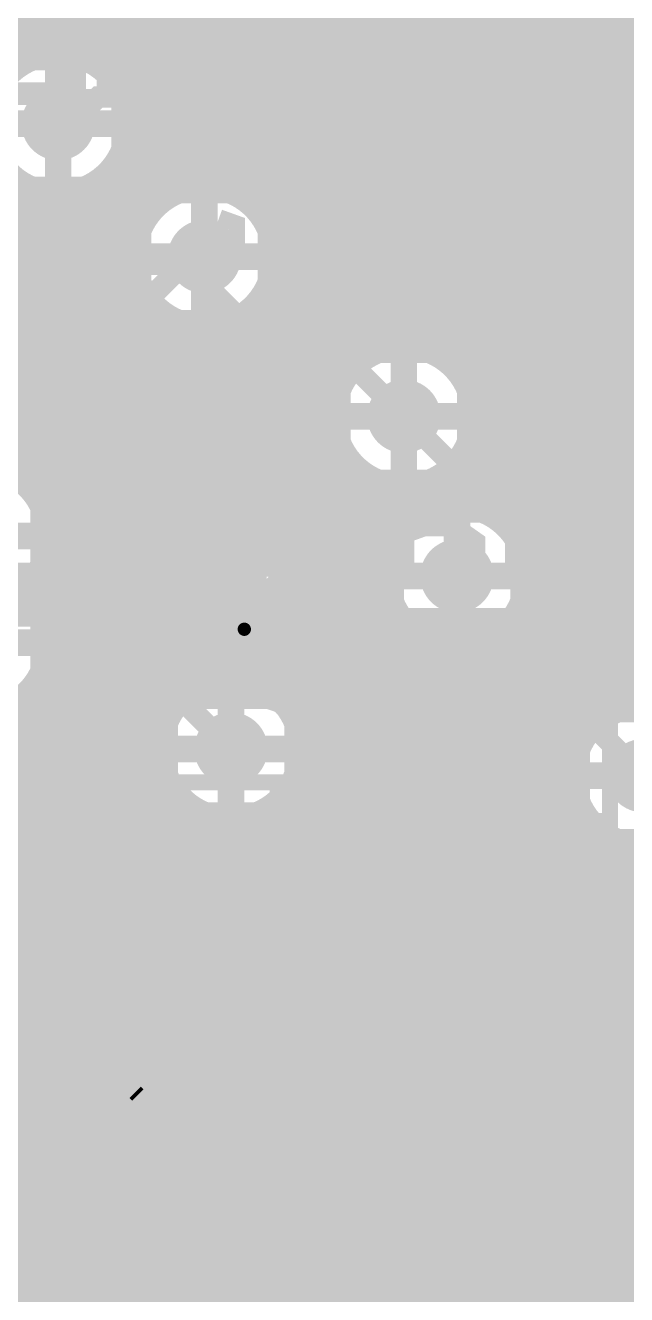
# Model space of a CAD drawing. Extents: x -7 to 100, y -42 to 30.
# Drawn here: x 75.25 to 81, y 6.1 to 18.21 of the extents above; entities that cross this region are included whole.
import ezdxf

# ---------------------------------------------------------------- set-up
doc = ezdxf.new("R2010")
doc.units = 0
doc.header["$MEASUREMENT"] = 0
doc.layers.get('0').update_dxf_attribs({"linetype": 'CONTINUOUS'})
for name, color, linetype in [('22-315-0_BOT', 7, 'CONTINUOUS'), ('22-315-0_DRD', 7, 'CONTINUOUS'), ('22-315-0_GND', 6, 'CONTINUOUS'), ('22-315-0_IN1', 4, 'CONTINUOUS'), ('22-315-0_SMB', 3, 'CONTINUOUS'), ('22-315-0_SMT', 5, 'CONTINUOUS'), ('22-315-0_SPB', 10, 'CONTINUOUS'), ('22-315-0_SPT', 14, 'CONTINUOUS'), ('22-315-0_SSB', 9, 'CONTINUOUS'), ('22-315-0_SST', 12, 'CONTINUOUS'), ('22-315-0_TOP', 11, 'CONTINUOUS'), ('THRUHOLE_TAP', 15, 'CONTINUOUS')]:
    doc.layers.add(name, color=color, linetype=linetype)

# ---------------------------------------------------------------- blocks, each defined once
blk = doc.blocks.new('RECTANGLE_8')
blk.add_solid([(0.4826, 0.4064), (0.4826, -0.4064), (-0.4826, 0.4064), (-0.4826, -0.4064)])
blk = doc.blocks.new('ROUND_56')
at = {"const_width": 0.35052}
blk.add_lwpolyline([(-0.17526, 0, 1), (0.17526, 0, 1)], format="xyb", close=True, dxfattribs=at)
blk = doc.blocks.new('RECTANGLE_23')
blk.add_solid([(0.508, 0.635), (0.508, -0.635), (-0.508, 0.635), (-0.508, -0.635)])
blk = doc.blocks.new('RECTANGLE_24')
blk.add_solid([(0.635, 0.3429), (0.635, -0.3429), (-0.635, 0.3429), (-0.635, -0.3429)])
blk = doc.blocks.new('ROUND_65')
at = {"const_width": 0.35052}
blk.add_lwpolyline([(-0.17526, 0, 1), (0.17526, 0, 1)], format="xyb", close=True, dxfattribs=at)
blk = doc.blocks.new('ROUND_81')
at = {"const_width": 0.0635}
blk.add_lwpolyline([(-0.03175, 0, 1), (0.03175, 0, 1)], format="xyb", close=True, dxfattribs=at)
blk = doc.blocks.new('RECTANGLE_2')
blk.add_solid([(0.63627, 0.51308), (0.63627, -0.51308), (-0.63627, 0.51308), (-0.63627, -0.51308)])
blk = doc.blocks.new('RECTANGLE_3')
blk.add_solid([(0.51308, 0.63627), (0.51308, -0.63627), (-0.51308, 0.63627), (-0.51308, -0.63627)])
blk = doc.blocks.new('RECTANGLE_5')
blk.add_solid([(0.508, 0.9017), (0.508, -0.9017), (-0.508, 0.9017), (-0.508, -0.9017)])
blk = doc.blocks.new('RECTANGLE_9')
blk.add_solid([(0.4064, 0.4826), (0.4064, -0.4826), (-0.4064, 0.4826), (-0.4064, -0.4826)])
blk = doc.blocks.new('RECTANGLE_32')
blk.add_solid([(0.8636, 0.6985), (0.8636, -0.6985), (-0.8636, 0.6985), (-0.8636, -0.6985)])
blk = doc.blocks.new('RECTANGLE_35')
blk.add_solid([(1.3716, 1.0795), (1.3716, -1.0795), (-1.3716, 1.0795), (-1.3716, -1.0795)])
blk = doc.blocks.new('RECTANGLE_49')
blk.add_solid([(0.44958, 0.65024), (0.44958, -0.65024), (-0.44958, 0.65024), (-0.44958, -0.65024)])
blk = doc.blocks.new('ROUND_83')
at = {"const_width": 0.10033}
blk.add_lwpolyline([(-0.050164, 0, 1), (0.050164, 0, 1)], format="xyb", close=True, dxfattribs=at)

msp = doc.modelspace()

# ---------------------------------------------------------------- linework, layer by layer
at = {"layer": '22-315-0_BOT'}
for points, const_width in [([(58.039, 12.827), (58.42, 12.446), (63.373, 12.446), (65.151, 14.224), (69.85, 14.224), (70.485, 14.859), (77.47, 14.859), (78.613, 13.716), (79.629, 13.716), (82.296, 16.383), (82.296, 20.955), (82.804, 21.463), (82.804, 22.6822), (81.915, 23.5712)], 0.2032), ([(75.565, 17.272), (75.692, 17.272), (75.946, 17.526), (81.28, 17.526), (81.915, 18.161), (81.915, 19.177), (81.534, 19.558), (80.518, 19.558), (80.01, 19.05), (74.295, 19.05), (71.374, 21.971)], 0.2032), ([(76.835, 18.3388), (80.645, 18.3388), (80.899, 18.5928), (80.899, 18.669), (81.026, 18.796)], 0.762), ([(76.835, 18.3388), (74.93, 18.3388)], 0.762), ([(74.168, 17.145), (75.057, 16.256), (75.819, 16.256), (76.454, 16.891), (81.28, 16.891), (81.534, 16.637)], 0.381), ([(69.342, 16.383), (70.104, 15.621), (76.454, 15.621), (76.835, 16.002), (76.962, 16.002)], 0.2032), ([(64.516, 14.605), (69.596, 14.605), (70.231, 15.24), (78.105, 15.24), (78.867, 14.478)], 0.2032), ([(76.2, 14.0462), (74.2442, 14.0462), (72.009, 11.811)], 0.2032), ([(74.803, 13.335), (77.724, 13.335), (79.121, 11.938), (80.264, 11.938), (81.153, 11.049)], 0.2032), ([(77.0128, 12.9286), (77.0128, 11.9507)], 0.254), ([(77.55636, 12.9286), (77.0128, 12.9286)], 0.254), ([(77.0128, 12.9286), (77.0128, 11.9507)], 0.254), ([(77.2414, 12.9286), (77.2414, 11.98118)], 0.254), ([(77.47, 12.9286), (77.47, 11.93292)], 0.254), ([(77.55636, 12.9286), (78.77556, 11.7094)], 0.254), ([(79.375, 12.954), (81.153, 12.954), (81.661, 12.446)], 0.2032), ([(77.75956, 12.7254), (77.0128, 12.7254)], 0.254), ([(77.6986, 12.78636), (77.6986, 11.78052)], 0.254), ([(74.803, 12.319), (75.057, 12.573), (76.1492, 12.573), (76.2, 12.6238)], 0.2032), ([(77.98816, 12.4968), (77.0128, 12.4968)], 0.254), ([(77.9272, 12.55776), (77.9272, 11.7094)], 0.254), ([(78.21676, 12.2682), (77.0128, 12.2682)], 0.254), ([(78.1558, 12.32916), (78.1558, 11.7094)], 0.254), ([(78.44536, 12.0396), (77.0128, 12.0396)], 0.254), ([(78.3844, 12.10056), (78.3844, 11.7094)], 0.254), ([(78.613, 11.87196), (78.613, 11.7094)], 0.254), ([(78.67396, 11.811), (77.66812, 11.811)], 0.254), ([(78.77556, 11.7094), (77.75956, 11.7094)], 0.254), ([(77.216, 11.303), (79.375, 11.303), (82.55, 8.128)], 0.2032), ([(76.2, 7.0612), (76.2, 7.112), (75.438, 7.874), (74.549, 7.874), (73.66, 8.763), (73.66, 10.795)], 0.2032), ([(74.9808, 10.795), (76.2762, 10.795), (76.835, 10.2362)], 0.2032), ([(78.74, 10.2362), (76.835, 10.2362)], 0.2032), ([(78.74, 10.2362), (79.4258, 10.2362), (80.772, 8.89), (80.772, 8.128), (79.629, 6.985), (79.629, 6.858)], 0.2032), ([(77.9272, 9.8298), (77.6478, 9.8298)], 0.254), ([(77.6478, 9.8298), (77.6478, 9.5504)], 0.254), ([(77.6986, 9.8298), (77.6986, 8.7757)], 0.254), ([(77.9272, 9.8298), (77.9272, 9.5504)], 0.254), ([(77.9272, 9.8298), (77.9272, 3.72364)], 0.254), ([(77.9272, 9.7536), (77.6478, 9.7536)], 0.254), ([(77.6478, 9.5504), (77.6478, 9.4996)], 0.254), ([(77.9272, 9.525), (77.6478, 9.525)], 0.254), ([(77.6478, 9.4996), (77.6478, 8.82904)], 0.254), ([(77.9272, 9.4996), (77.9272, 8.0772)], 0.254), ([(77.9272, 9.2964), (77.6478, 9.2964)], 0.254), ([(74.9808, 8.89), (76.7588, 8.89)], 0.635), ([(76.835, 8.8138), (76.835, 8.763), (77.216, 8.382), (77.216, 6.35), (76.5048, 5.6388), (76.2, 5.6388)], 0.635), ([(77.9272, 9.0678), (77.6478, 9.0678)], 0.254), ([(76.7588, 8.89), (76.835, 8.8138)], 0.2032), ([(77.9272, 8.8392), (77.6478, 8.8392)], 0.254), ([(77.9272, 8.8138), (78.74, 8.8138)], 0.254), ([(78.486, 4.191), (78.486, 8.5598), (78.74, 8.8138), (78.486, 8.5598), (78.486, 4.191)], 0.2032), ([(78.74, 8.0772), (78.74, 8.8138)], 0.254), ([(77.9272, 8.6106), (77.79512, 8.6106)], 0.254), ([(77.9272, 8.382), (77.8383, 8.382)], 0.254), ([(77.8383, 8.382), (77.8383, 6.35)], 0.254), ([(77.9272, 8.1534), (77.8383, 8.1534)], 0.254), ([(79.5528, 8.13308), (79.5528, 8.0772)], 0.254), ([(79.5528, 8.0772), (77.9272, 8.0772)], 0.254), ([(78.1558, 8.0772), (78.1558, 3.49504)], 0.254), ([(78.3844, 8.0772), (78.3844, 3.26644)], 0.254), ([(78.613, 8.0772), (78.613, 3.03784)], 0.254), ([(78.8416, 8.0772), (78.8416, 7.8232)], 0.254), ([(79.0702, 8.0772), (79.0702, 7.8232)], 0.254), ([(79.2988, 8.0772), (79.2988, 7.8232)], 0.254), ([(79.5274, 8.0772), (79.5274, 7.8232)], 0.254), ([(79.756, 8.00608), (79.756, 7.8232)], 0.254), ([(79.99476, 7.9248), (77.8383, 7.9248)], 0.254), ([(80.02524, 7.95528), (79.89316, 7.8232)], 0.254), ([(79.9846, 7.95528), (79.9846, 7.91464)], 0.254), ([(81.89976, 7.9248), (81.12252, 7.9248)], 0.254), ([(78.7908, 7.8232), (78.7908, 5.8928)], 0.254), ([(79.89316, 7.8232), (78.7908, 7.8232)], 0.254), ([(81.94294, 7.8232), (81.04124, 7.8232)], 0.254), ([(78.7908, 7.6962), (77.8383, 7.6962)], 0.254), ([(80.8228, 7.60476), (80.4672, 7.24916)], 0.254), ([(80.8228, 7.60476), (80.8228, 5.8928)], 0.254), ([(75.27036, 7.4676), (75.1078, 7.4676)], 0.254), ([(75.27036, 7.4676), (75.1078, 7.4676)], 0.254), ([(75.184, 7.4676), (75.184, 0.47752)], 0.254), ([(75.27036, 7.4676), (75.3872, 7.35076)], 0.254), ([(78.7908, 7.4676), (77.8383, 7.4676)], 0.254), ([(80.6704, 7.45236), (80.6704, 5.5372)], 0.254), ([(80.8228, 7.4676), (80.68564, 7.4676)], 0.254), ([(75.3872, 7.35076), (75.3872, 6.3754)], 0.254), ([(75.3872, 7.239), (75.1078, 7.239)], 0.254), ([(78.7908, 7.239), (77.8383, 7.239)], 0.254), ([(80.4672, 7.24916), (80.4672, 5.8928)], 0.254), ([(80.8228, 7.239), (80.4672, 7.239)], 0.254), ([(75.3872, 7.0104), (75.1078, 7.0104)], 0.254), ([(78.7908, 7.0104), (77.8383, 7.0104)], 0.254), ([(80.8228, 7.0104), (80.4672, 7.0104)], 0.254), ([(75.3872, 6.7818), (75.1078, 6.7818)], 0.254), ([(78.7908, 6.7818), (77.8383, 6.7818)], 0.254), ([(80.8228, 6.7818), (80.4672, 6.7818)], 0.254), ([(80.8228, 6.858), (81.661, 6.858)], 0.254), ([(75.3872, 6.5532), (75.1078, 6.5532)], 0.254), ([(78.7908, 6.5532), (77.8383, 6.5532)], 0.254), ([(80.8228, 6.5532), (80.4672, 6.5532)], 0.254), ([(75.3872, 6.3246), (75.1078, 6.3246)], 0.254), ([(75.3872, 6.3754), (75.3872, 6.3246)], 0.254), ([(75.3872, 6.3246), (75.3872, 4.9022)], 0.254), ([(78.7908, 6.3246), (77.8383, 6.3246)], 0.254), ([(80.8228, 6.3246), (80.4672, 6.3246)], 0.254), ([(75.3872, 6.096), (75.1078, 6.096)], 0.254), ([(78.7908, 6.096), (77.78242, 6.096)], 0.254), ([(80.8228, 6.096), (80.4672, 6.096)], 0.254)]:
    msp.add_lwpolyline(points, dxfattribs=dict(at, const_width=const_width))
at = {"layer": '22-315-0_BOT', "const_width": 0.254}
for points in [[(77.216, 11.98372, 0.0761474), (77.01223, 11.95251)], [(77.75956, 11.7094, 0.2364631), (77.216, 11.98169)], [(77.8383, 8.382, 0.1989124), (77.65603, 8.82203)], [(77.8383, 8.382, 0.1989124), (77.65603, 8.82203)], [(79.5528, 8.13308, 0.1865745), (80.01, 7.95632)], [(81.05902, 7.84098, 0.1989124), (81.17791, 8.128)], [(77.65542, 5.91058, 0.1989124), (77.83743, 6.35)]]:
    msp.add_lwpolyline(points, format="xyb", dxfattribs=at)
at = {"layer": '22-315-0_DRD', "const_width": 0.254}
for points in [[(80.391, 19.431), (80.391, 18.161)], [(81.026, 19.431), (81.026, 18.161)], [(80.391, 18.161), (81.661, 18.161)], [(76.2, 17.907), (74.93, 17.907)], [(75.565, 17.907), (75.565, 16.637)], [(76.2, 16.637), (76.2, 17.907)], [(76.2, 17.272), (74.93, 17.272)], [(80.899, 17.272), (80.899, 16.002)], [(82.169, 17.272), (80.899, 17.272)], [(74.93, 16.637), (76.2, 16.637)], [(76.327, 16.637), (76.327, 15.367)], [(77.597, 16.637), (76.327, 16.637)], [(76.962, 16.637), (76.962, 15.367)], [(77.597, 15.367), (77.597, 16.637)], [(82.169, 16.637), (80.899, 16.637)], [(77.597, 16.002), (76.327, 16.002)], [(80.899, 16.002), (82.169, 16.002)], [(76.327, 15.367), (77.597, 15.367)], [(78.232, 15.113), (78.232, 13.843)], [(79.502, 15.113), (78.232, 15.113)], [(78.867, 15.113), (78.867, 13.843)], [(79.502, 13.843), (79.502, 15.113)], [(79.502, 14.478), (78.232, 14.478)], [(75.438, 13.97), (74.168, 13.97)], [(75.438, 12.7), (75.438, 13.97)], [(78.232, 13.843), (79.502, 13.843)], [(78.74, 13.589), (78.74, 12.319)], [(80.01, 13.589), (78.74, 13.589)], [(79.375, 13.589), (79.375, 12.319)], [(80.01, 12.319), (80.01, 13.589)], [(75.438, 13.335), (74.168, 13.335)], [(76.708, 13.081), (76.708, 11.811)], [(77.978, 13.081), (76.708, 13.081)], [(77.343, 13.081), (77.343, 11.811)], [(77.978, 11.811), (77.978, 13.081)], [(81.026, 13.081), (81.026, 11.811)], [(82.296, 13.081), (81.026, 13.081)], [(75.438, 12.954), (74.168, 12.954)], [(75.438, 11.684), (75.438, 12.954)], [(80.01, 12.954), (78.74, 12.954)], [(74.168, 12.7), (75.438, 12.7)], [(77.978, 12.446), (76.708, 12.446)], [(82.296, 12.446), (81.026, 12.446)], [(75.438, 12.319), (74.168, 12.319)], [(78.74, 12.319), (80.01, 12.319)], [(76.581, 11.938), (76.581, 10.668)], [(77.851, 11.938), (76.581, 11.938)], [(77.216, 11.938), (77.216, 10.668)], [(77.851, 10.668), (77.851, 11.938)], [(76.708, 11.811), (77.978, 11.811)], [(81.026, 11.811), (82.296, 11.811)], [(74.168, 11.684), (75.438, 11.684)], [(80.518, 11.684), (80.518, 10.414)], [(81.788, 11.684), (80.518, 11.684)], [(77.851, 11.303), (76.581, 11.303)], [(81.788, 11.049), (80.518, 11.049)], [(76.581, 10.668), (77.851, 10.668)], [(80.518, 10.414), (81.788, 10.414)], [(79.375, 9.271), (79.375, 8.001)], [(80.645, 9.271), (79.375, 9.271)], [(80.01, 9.271), (80.01, 8.001)], [(80.645, 8.001), (80.645, 9.271)], [(80.645, 8.636), (79.375, 8.636)], [(79.375, 8.001), (80.645, 8.001)]]:
    msp.add_lwpolyline(points, dxfattribs=at)
at = {"layer": '22-315-0_IN1', "const_width": 0.254}
for points in [[(78.6892, 29.337), (78.6892, 15.13332)], [(78.9178, 29.337), (78.9178, 15.15618)], [(79.1464, 29.337), (79.1464, 15.09776)], [(79.375, 29.337), (79.375, 14.93012)], [(79.6036, 29.337), (79.6036, 13.59408)], [(79.8322, 29.337), (79.8322, 13.45692)], [(80.0608, 29.337), (80.0608, 3.52298)], [(80.2894, 29.337), (80.2894, 3.75412)], [(75.2602, 25.5905), (75.2602, 17.87906)], [(75.4888, 25.5905), (75.4888, 17.94764)], [(75.7174, 25.5905), (75.7174, 17.93494)], [(75.946, 23.88616), (75.946, 17.83588)], [(77.089, 23.67788), (77.089, 16.67002)], [(76.1746, 23.5839), (76.1746, 17.57172)], [(76.8604, 23.51024), (76.8604, 16.67256)], [(76.4032, 23.47214), (76.4032, 16.38808)], [(76.6318, 23.45182), (76.6318, 16.59636)], [(77.3176, 19.45894), (77.3176, 16.58112)], [(78.4606, 19.33956), (78.4606, 15.02156)], [(77.5462, 19.19732), (77.5462, 16.34998)], [(78.232, 19.15414), (78.232, 14.7193)], [(77.7748, 19.09826), (77.7748, 12.97178)], [(78.0034, 19.08556), (78.0034, 12.60602)], [(80.518, 18.34388), (80.518, 11.2903)], [(80.7466, 18.17624), (80.7466, 11.59256)], [(99.441, 18.1102), (57.82818, 18.1102)], [(80.9752, 18.11782), (80.9752, 11.70432)], [(75.26274, 17.8816), (62.78372, 17.8816)], [(85.11794, 17.8816), (75.86472, 17.8816)], [(84.96808, 17.653), (76.12888, 17.653)], [(84.91728, 17.4244), (76.22794, 17.4244)], [(84.94776, 17.1958), (76.24064, 17.1958)], [(85.07222, 16.9672), (76.17206, 16.9672)], [(76.1746, 16.96974), (76.1746, 5.25018)], [(75.14336, 16.7386), (70.39356, 16.7386)], [(85.43544, 16.7386), (75.98664, 16.7386)], [(75.2602, 16.66494), (75.2602, 13.83792)], [(75.4888, 16.59636), (75.4888, 1.49098)], [(75.7174, 16.60906), (75.7174, 5.04952)], [(75.946, 16.70812), (75.946, 5.20192)], [(76.50988, 16.51), (70.0913, 16.51)], [(89.8017, 16.51), (77.41412, 16.51)], [(76.34224, 16.2814), (70.01256, 16.2814)], [(89.49944, 16.2814), (77.58176, 16.2814)], [(76.28382, 16.0528), (69.93636, 16.0528)], [(85.20938, 16.0528), (77.64018, 16.0528)], [(76.30414, 15.8242), (69.72808, 15.8242)], [(85.00364, 15.8242), (77.61732, 15.8242)], [(77.5462, 15.65402), (77.5462, 13.0937)], [(76.4159, 15.5956), (62.39002, 15.5956)], [(76.4032, 15.61338), (76.4032, 5.2197)], [(84.9249, 15.5956), (77.50556, 15.5956)], [(76.6318, 15.40764), (76.6318, 11.65098)], [(77.3176, 15.42288), (77.3176, 13.12418)], [(76.71816, 15.367), (53.63972, 15.367)], [(76.8604, 15.3289), (76.8604, 12.92352)], [(77.089, 15.33398), (77.089, 13.07592)], [(84.92998, 15.367), (77.2033, 15.367)], [(78.70444, 15.1384), (64.93764, 15.1384)], [(85.01888, 15.1384), (79.02702, 15.1384)], [(78.34122, 14.9098), (65.12306, 14.9098)], [(85.25002, 14.9098), (79.39278, 14.9098)], [(78.21676, 14.6812), (65.19164, 14.6812)], [(81.82102, 14.6812), (79.5147, 14.6812)], [(78.18628, 14.4526), (65.17894, 14.4526)], [(81.58988, 14.4526), (79.54518, 14.4526)], [(78.23708, 14.224), (72.5043, 14.224)], [(78.232, 14.23416), (78.232, 4.82092)], [(81.50098, 14.224), (79.49692, 14.224)], [(78.38694, 13.9954), (74.96302, 13.9954)], [(78.4606, 13.9319), (78.4606, 4.86918)], [(81.4959, 13.9954), (79.34452, 13.9954)], [(79.375, 14.02588), (79.375, 13.63472)], [(78.6892, 13.82014), (78.6892, 4.8387)], [(79.1464, 13.85824), (79.1464, 13.59408)], [(81.57464, 13.7668), (75.32878, 13.7668)], [(78.9178, 13.79982), (78.9178, 13.45692)], [(79.02702, 13.5382), (75.4507, 13.5382)], [(81.78038, 13.5382), (79.72298, 13.5382)], [(78.79588, 13.3096), (75.48118, 13.3096)], [(84.97824, 13.3096), (79.95412, 13.3096)], [(77.09916, 13.081), (75.43292, 13.081)], [(78.70698, 13.081), (77.5843, 13.081)], [(81.41716, 13.081), (80.04302, 13.081)], [(76.7969, 12.8524), (75.28052, 12.8524)], [(78.7019, 12.8524), (77.88656, 12.8524)], [(81.1149, 12.8524), (80.04556, 12.8524)], [(76.68514, 12.6238), (75.41006, 12.6238)], [(78.78064, 12.6238), (77.99832, 12.6238)], [(81.00314, 12.6238), (79.96936, 12.6238)], [(76.66482, 12.3952), (75.47864, 12.3952)], [(78.98638, 12.3952), (78.02118, 12.3952)], [(78.9178, 12.45108), (78.9178, 4.71678)], [(80.98282, 12.3952), (79.76108, 12.3952)], [(79.8322, 12.45108), (79.8322, 0.508)], [(78.0034, 12.28344), (78.0034, 4.66852)], [(79.1464, 12.31392), (79.1464, 4.35102)], [(79.375, 12.27328), (79.375, 0.508)], [(79.6036, 12.31392), (79.6036, 0.508)], [(76.72324, 12.1666), (75.46594, 12.1666)], [(81.04124, 12.1666), (77.96276, 12.1666)], [(76.89088, 11.938), (75.36688, 11.938)], [(76.8604, 11.96594), (76.8604, 11.88212)], [(77.7748, 11.92022), (77.7748, 11.68908)], [(81.20888, 11.938), (77.79512, 11.938)], [(75.2602, 11.81608), (75.2602, 0.508)], [(76.6699, 11.7094), (75.10272, 11.7094)], [(80.99044, 11.7094), (77.75956, 11.7094)], [(76.55814, 11.4808), (72.60336, 11.4808)], [(80.62722, 11.4808), (77.87132, 11.4808)], [(76.53782, 11.2522), (74.16292, 11.2522)], [(80.50276, 11.2522), (77.89418, 11.2522)], [(76.59624, 11.0236), (74.30008, 11.0236)], [(80.47228, 11.0236), (77.83576, 11.0236)], [(76.6318, 10.95502), (76.6318, 5.09778)], [(77.7748, 10.91438), (77.7748, 0.508)], [(76.76388, 10.795), (74.34072, 10.795)], [(80.52308, 10.795), (77.66812, 10.795)], [(80.518, 10.80516), (80.518, 3.84302)], [(76.8604, 10.72388), (76.8604, 4.73202)], [(77.5462, 10.70864), (77.5462, 0.508)], [(80.67294, 10.5664), (74.30008, 10.5664)], [(77.089, 10.63498), (77.089, 0.508)], [(77.3176, 10.6299), (77.3176, 0.508)], [(80.7466, 10.5029), (80.7466, 3.84556)], [(85.20938, 10.3378), (74.16292, 10.3378)], [(80.9752, 10.39114), (80.9752, 3.76936)], [(85.00364, 10.1092), (69.25818, 10.1092)], [(84.9249, 9.8806), (69.19976, 9.8806)], [(84.92998, 9.652), (69.03212, 9.652)], [(85.01888, 9.4234), (63.40602, 9.4234)], [(85.25002, 9.1948), (69.85508, 9.1948)], [(97.2058, 8.9662), (70.06336, 8.9662)], [(82.24774, 8.7376), (70.13956, 8.7376)], [(81.98612, 8.509), (70.13702, 8.509)], [(81.88706, 8.2804), (70.04812, 8.2804)], [(81.87436, 8.0518), (69.81698, 8.0518)], [(81.94294, 7.8232), (67.83578, 7.8232)], [(82.12836, 7.5946), (67.47002, 7.5946)], [(82.47888, 7.366), (56.06288, 7.366)], [(82.31124, 7.1374), (57.19064, 7.1374)], [(82.25282, 6.9088), (65.35674, 6.9088)], [(82.27314, 6.6802), (65.6844, 6.6802)], [(82.3849, 6.4516), (65.87744, 6.4516)], [(82.68716, 6.223), (65.99936, 6.223)], [(86.69528, 5.9944), (66.07048, 5.9944)]]:
    msp.add_lwpolyline(points, dxfattribs=at)
for points in [[(80.34528, 18.796, 0.4142136), (81.026, 18.11528)], [(81.026, 18.11528, 0.4142136), (81.70672, 18.796)], [(75.565, 17.95272, 0.4142136), (74.88428, 17.272)], [(76.24572, 17.272, 0.4142136), (75.565, 17.95272)], [(74.88428, 17.272, 0.4142136), (75.565, 16.59128)], [(75.565, 16.59128, 0.4142136), (76.24572, 17.272)], [(76.962, 16.68272, 0.4142136), (76.28128, 16.002)], [(77.64272, 16.002, 0.4142136), (76.962, 16.68272)], [(76.28128, 16.002, 0.4142136), (76.962, 15.32128)], [(76.962, 15.32128, 0.4142136), (77.64272, 16.002)], [(78.867, 15.15872, 0.4142136), (78.18628, 14.478)], [(79.54772, 14.478, 0.4142136), (78.867, 15.15872)], [(78.18628, 14.478, 0.4142136), (78.867, 13.79728)], [(78.867, 13.79728, 0.4142136), (79.54772, 14.478)], [(75.48372, 13.335, 0.4142136), (74.803, 14.01572)], [(79.375, 13.63472, 0.4142136), (78.69428, 12.954)], [(80.05572, 12.954, 0.4142136), (79.375, 13.63472)], [(75.25512, 12.827, 0.2140662), (75.48306, 13.335)], [(77.343, 13.12672, 0.4142136), (76.66228, 12.446)], [(78.02372, 12.446, 0.4142136), (77.343, 13.12672)], [(81.661, 13.12672, 0.4142136), (80.98028, 12.446)], [(78.69428, 12.954, 0.4142136), (79.375, 12.27328)], [(79.375, 12.27328, 0.4142136), (80.05572, 12.954)], [(75.48372, 12.319, 0.2140666), (75.25556, 12.8275)], [(76.66228, 12.446, 0.2279914), (76.91807, 11.9142)], [(77.64018, 11.83386, 0.2872394), (78.02372, 12.446)], [(80.98028, 12.446, 0.4142136), (81.661, 11.76528)], [(74.803, 11.63828, 0.4142136), (75.48372, 12.319)], [(76.91882, 11.91514, 0.2872394), (76.53528, 11.303)], [(77.89672, 11.303, 0.2279915), (77.64093, 11.8348)], [(81.153, 11.72972, 0.4142136), (80.47228, 11.049)], [(76.53528, 11.303, 0.4142136), (77.216, 10.62228)], [(77.216, 10.62228, 0.4142136), (77.89672, 11.303)], [(80.47228, 11.049, 0.4142136), (81.153, 10.36828)]]:
    msp.add_lwpolyline(points, format="xyb", dxfattribs=at)
at = {"layer": '22-315-0_SSB', "const_width": 0.1524}
for points in [[(75.7555, 20.5105), (75.7555, 17.5895), (74.1172, 17.5895), (74.1172, 20.5105), (75.7555, 20.5105)], [(76.0095, 17.5895), (76.0095, 20.5105), (77.6478, 20.5105), (77.6478, 17.5895), (76.0095, 17.5895)], [(78.6384, 18.2753), (78.1304, 18.4531)], [(78.6384, 17.98066), (78.6384, 18.33626), (78.80858, 18.4531), (78.97876, 18.4531), (79.1464, 18.33626), (79.1464, 17.98066), (78.1304, 17.98066)], [(75.3745, 11.8745), (75.3745, 14.7955), (77.0128, 14.7955), (77.0128, 11.8745), (75.3745, 11.8745)], [(77.90942, 13.08354), (77.90942, 13.43914), (77.73924, 13.49756), (77.56906, 13.49756), (77.40142, 13.43914), (77.40142, 13.08354), (77.56906, 13.02512), (77.73924, 13.02512), (78.41742, 13.26134)], [(79.06258, 12.93368), (78.8924, 12.9921), (78.8924, 13.3477), (79.06258, 13.40866), (79.4004, 13.40866), (79.57058, 13.28928), (79.57058, 12.93368), (79.9084, 12.93368), (79.9084, 13.40866)], [(77.40142, 12.65936), (77.40142, 12.18692), (78.07706, 12.65936), (78.24724, 12.65936), (78.41742, 12.60094), (78.41742, 12.24534), (78.24724, 12.18692)], [(78.8924, 12.57046), (78.8924, 12.3317)], [(78.8924, 12.45108), (79.9084, 12.45108), (79.74076, 12.3317)], [(77.90942, 11.64336), (77.40142, 11.82116)], [(77.90942, 11.34872), (77.90942, 11.70432), (78.07706, 11.82116), (78.24724, 11.82116), (78.41742, 11.70432), (78.41742, 11.34872), (77.40142, 11.34872)], [(79.06258, 11.8491), (78.8924, 11.79068), (78.8924, 11.43508), (79.06258, 11.37666), (79.74076, 11.37666), (79.9084, 11.43508), (79.9084, 11.79068), (79.74076, 11.8491)], [(75.7428, 8.255), (75.9714, 8.255), (75.9714, 11.43), (71.4248, 11.43), (71.4248, 8.255), (75.7428, 8.255)], [(77.6605, 10.9855), (77.6605, 8.0645), (76.0222, 8.0645), (76.0222, 10.9855), (77.6605, 10.9855)], [(77.9145, 8.0645), (77.9145, 10.9855), (79.5528, 10.9855), (79.5528, 8.0645), (77.9145, 8.0645)], [(80.65262, 9.23036), (80.65262, 9.58596), (80.48498, 9.64438), (80.3148, 9.64438), (80.14462, 9.58596), (80.14462, 9.23036), (80.3148, 9.17194), (80.48498, 9.17194), (81.16062, 9.40816)], [(81.16062, 8.80618), (80.3148, 8.80618), (80.14462, 8.74776), (80.14462, 8.39216), (80.3148, 8.33374), (81.16062, 8.33374)], [(78.613, 8.001), (82.677, 8.001), (82.677, 3.429), (80.899, 3.429), (80.645, 3.683), (80.391, 3.429), (78.613, 3.429), (78.613, 8.001)], [(75.3745, 4.8895), (75.3745, 7.8105), (77.0128, 7.8105), (77.0128, 4.8895), (75.3745, 4.8895)], [(77.79258, 7.32028), (77.79258, 6.96468), (77.6224, 6.8453), (77.45476, 6.8453), (77.28458, 6.96468), (77.28458, 7.32028), (78.30058, 7.32028)], [(77.79258, 7.0231), (78.30058, 6.8453)], [(77.96276, 6.0071), (77.96276, 6.48208), (77.28458, 6.24586), (77.28458, 6.12648), (78.30058, 6.12648)]]:
    msp.add_lwpolyline(points, dxfattribs=at)
at = {"layer": '22-315-0_SST'}
for points, const_width in [([(80.7466, 17.526), (80.7466, 24.384), (71.6534, 24.384), (71.6534, 17.526), (80.7466, 17.526)], 0.1524), ([(81.153, 17.399), (77.597, 17.399), (77.597, 15.621), (81.153, 15.621), (81.153, 17.399)], 0.1524), ([(76.76642, 17.15516), (76.76642, 16.79956), (76.59624, 16.74114), (76.42606, 16.74114), (76.25842, 16.79956), (76.25842, 17.15516), (76.42606, 17.21612), (76.59624, 17.21612), (77.27442, 16.97736)], 0.1524), ([(77.10424, 16.37792), (77.27442, 16.31696), (77.27442, 15.96136), (77.10424, 15.90294), (76.42606, 15.90294), (76.25842, 15.96136), (76.25842, 16.31696), (76.42606, 16.37792)], 0.1524), ([(76.708, 12.573), (76.708, 15.367), (82.042, 15.367), (82.042, 12.573), (76.708, 12.573)], 0.1524), ([(73.4314, 11.049), (73.4314, 14.859), (76.454, 14.859), (76.454, 10.5156), (73.9648, 10.5156), (73.4314, 11.049)], 0.20066), ([(80.8355, 12.2555), (77.9145, 12.2555), (77.9145, 10.6172), (80.8355, 10.6172), (80.8355, 12.2555)], 0.1524), ([(77.60462, 10.42924), (77.60462, 10.19302)], 0.1524), ([(79.70012, 10.37082), (79.70012, 10.13206)], 0.1524), ([(77.60462, 10.30986), (76.58862, 10.30986), (76.75626, 10.19302)], 0.1524), ([(79.70012, 10.25144), (78.68412, 10.25144), (78.85176, 10.13206)], 0.1524), ([(77.60462, 9.71042), (77.60462, 9.47166)], 0.1524), ([(79.70012, 9.64946), (79.70012, 9.41324)], 0.1524), ([(77.60462, 9.59104), (76.58862, 9.59104), (76.75626, 9.47166)], 0.1524), ([(79.70012, 9.53262), (78.68412, 9.53262), (78.85176, 9.41324)], 0.1524), ([(82.169, 5.842), (82.169, 9.398), (80.391, 9.398), (80.391, 5.842), (82.169, 5.842)], 0.1524), ([(76.58862, 8.98906), (77.43444, 8.98906), (77.60462, 8.93064), (77.60462, 8.57504), (77.43444, 8.51662), (76.58862, 8.51662)], 0.1524), ([(79.19212, 8.45566), (79.19212, 8.81126), (79.02194, 8.93064), (78.85176, 8.93064), (78.68412, 8.81126), (78.68412, 8.45566), (79.70012, 8.45566)], 0.1524), ([(79.19212, 8.75284), (79.70012, 8.93064)], 0.1524), ([(71.66356, 6.63956), (71.66102, 2.286), (71.66102, 0.6477), (75.65898, 0.6477), (75.6666, 7.7724), (75.2094, 8.2296), (72.009, 8.2296), (71.6534, 7.7978), (71.66356, 6.63956)], 0.1524), ([(75.2094, 8.1788), (72.009, 8.1788), (71.882, 8.0264), (71.8058, 7.9756), (71.755, 7.9248)], 0.1524), ([(75.22464, 8.16356), (71.9963, 8.16356)], 0.1524), ([(75.2094, 8.1788), (75.3872, 8.001)], 0.1524), ([(76.10856, 6.63956), (76.10602, 2.286), (76.10602, 0.6477), (80.10398, 0.6477), (80.1116, 7.7724), (79.6544, 8.2296), (76.454, 8.2296), (76.0984, 7.7978), (76.10856, 6.63956)], 0.1524), ([(79.6544, 8.1788), (76.454, 8.1788), (76.327, 8.0264), (76.2508, 7.9756), (76.2, 7.9248)], 0.1524), ([(76.43876, 8.16102), (76.43876, 8.001)], 0.1524), ([(79.66964, 8.16356), (76.4413, 8.16356)], 0.1524), ([(76.57592, 8.1788), (76.57592, 8.001)], 0.1524), ([(76.71308, 8.1788), (76.71308, 8.001)], 0.1524), ([(76.85024, 8.1788), (76.85024, 8.001)], 0.1524), ([(76.9874, 8.1788), (76.9874, 8.001)], 0.1524), ([(77.12456, 8.1788), (77.12456, 8.001)], 0.1524), ([(77.26172, 8.1788), (77.26172, 8.001)], 0.1524), ([(77.39888, 8.1788), (77.39888, 8.001)], 0.1524), ([(77.53604, 8.1788), (77.53604, 8.001)], 0.1524), ([(77.6732, 8.1788), (77.6732, 8.001)], 0.1524), ([(77.81036, 8.1788), (77.81036, 8.001)], 0.1524), ([(77.94752, 8.1788), (77.94752, 8.001)], 0.1524), ([(78.08468, 8.1788), (78.08468, 8.001)], 0.1524), ([(78.22184, 8.1788), (78.22184, 8.001)], 0.1524), ([(78.359, 8.1788), (78.359, 8.001)], 0.1524), ([(78.49616, 8.1788), (78.49616, 8.001)], 0.1524), ([(78.63332, 8.1788), (78.63332, 8.001)], 0.1524), ([(78.77048, 8.1788), (78.77048, 8.001)], 0.1524), ([(78.90764, 8.1788), (78.90764, 8.001)], 0.1524), ([(79.0448, 8.1788), (79.0448, 8.001)], 0.1524), ([(79.18196, 8.1788), (79.18196, 8.001)], 0.1524), ([(79.31912, 8.1788), (79.31912, 8.001)], 0.1524), ([(79.45628, 8.1788), (79.45628, 8.001)], 0.1524), ([(79.59344, 8.1788), (79.59344, 8.001)], 0.1524), ([(79.6544, 8.1788), (79.8322, 8.001)], 0.1524), ([(75.2856, 8.1026), (75.2856, 8.001)], 0.1524), ([(79.7306, 8.1026), (79.7306, 8.001)], 0.1524), ([(75.3618, 8.0264), (71.882, 8.0264)], 0.1524), ([(75.3872, 8.001), (71.882, 8.001)], 0.1524), ([(76.3016, 8.0264), (76.2, 7.9248)], 0.1524), ([(76.3016, 8.0264), (76.327, 8.001)], 0.1524), ([(79.8068, 8.0264), (76.327, 8.0264)], 0.1524), ([(79.8322, 8.001), (76.327, 8.001)], 0.1524), ([(76.55306, 7.57936), (76.3016, 7.57936)], 0.1524), ([(76.3778, 7.63524), (76.3778, 7.34822)], 0.1524), ([(76.51496, 7.61746), (76.51496, 7.366)], 0.1524), ([(76.57084, 7.4422), (76.28382, 7.4422)], 0.1524)]:
    msp.add_lwpolyline(points, dxfattribs=dict(at, const_width=const_width))
at = {"layer": '22-315-0_SST', "const_width": 0.1524}
for points in [[(76.4286, 7.6454, 0.4142136), (76.2762, 7.493)], [(76.581, 7.493, 0.4142136), (76.4286, 7.6454)], [(76.2762, 7.493, 0.4142136), (76.4286, 7.3406)], [(76.4286, 7.3406, 0.4142136), (76.581, 7.493)]]:
    msp.add_lwpolyline(points, format="xyb", dxfattribs=at)
at = {"layer": '22-315-0_TOP'}
for points, const_width in [([(66.04, 20.8407), (68.1863, 20.8407), (69.215, 19.812), (70.739, 19.812), (72.263, 18.288), (77.597, 18.288), (78.232, 17.653), (80.899, 17.653), (81.788, 18.542), (90.551, 18.542), (92.075, 17.018), (92.075, 14.859), (91.567, 14.351), (90.04046, 14.351), (90.04554, 14.35354)], 0.2032), ([(66.04, 20.34032), (67.41668, 20.34032), (68.707, 19.05), (70.231, 19.05), (71.501, 17.78), (72.644, 17.78), (73.152, 17.272), (73.152, 15.24), (73.66, 14.732), (75.057, 14.732), (75.946, 13.843), (75.946, 12.573), (77.216, 11.303)], 0.2032), ([(83.94446, 9.8044), (80.6196, 9.8044), (80.264, 10.16), (76.581, 10.16), (75.565, 11.176), (75.565, 13.589), (74.803, 14.351), (73.406, 14.351), (72.771, 14.986), (72.771, 17.018), (72.39, 17.399), (71.247, 17.399), (69.977, 18.669), (68.326, 18.669), (67.15506, 19.83994), (66.04, 19.83994)], 0.2032), ([(78.2574, 19.7485), (78.2574, 18.31086)], 0.254), ([(77.93736, 18.62836), (78.2574, 18.31086)], 0.254), ([(75.565, 15.8496), (75.565, 17.272)], 0.2032), ([(78.359, 16.51), (78.486, 16.51), (79.629, 15.367), (82.042, 15.367), (83.05292, 14.35354), (83.94446, 14.35354)], 0.2032), ([(83.94446, 15.00378), (83.16722, 15.00378), (82.423, 15.748), (81.153, 15.748), (80.391, 16.51)], 0.2032), ([(76.962, 16.002), (76.962, 15.748), (77.343, 15.367), (78.994, 15.367), (80.137, 14.224), (80.137, 12.954), (81.33588, 11.75512), (83.94446, 11.75512)], 0.2032), ([(76.39558, 15.53972), (76.39558, 14.81836)], 0.254), ([(76.46162, 15.4686), (76.39558, 15.4686)], 0.254), ([(76.52512, 15.41526), (76.52512, 12.67714)], 0.254), ([(76.71308, 15.3162), (76.8096, 15.21714)], 0.254), ([(76.75372, 15.27302), (76.75372, 12.44854)], 0.254), ([(76.78674, 15.24), (76.39558, 15.24)], 0.254), ([(76.8096, 15.21714), (76.8096, 12.6873)], 0.254), ([(76.8096, 15.0114), (76.39558, 15.0114)], 0.254), ([(75.65136, 14.81836), (76.28128, 14.18844)], 0.254), ([(76.39558, 14.81836), (75.65136, 14.81836)], 0.254), ([(76.8096, 14.7828), (75.68946, 14.7828)], 0.254), ([(75.83932, 14.81836), (75.83932, 14.63294)], 0.254), ([(76.06792, 14.81836), (76.06792, 14.40434)], 0.254), ([(76.29652, 14.81836), (76.29652, 14.1732)], 0.254), ([(76.8096, 14.5542), (75.91806, 14.5542)], 0.254), ([(78.867, 14.478), (79.375, 13.97), (79.375, 12.954)], 0.2032), ([(76.8096, 14.3256), (76.14666, 14.3256)], 0.254), ([(76.8096, 14.097), (76.35494, 14.097)], 0.254), ([(76.8096, 13.97), (77.6986, 13.97)], 0.254), ([(77.6986, 12.6873), (77.6986, 13.97)], 0.254), ([(77.851, 13.8176), (77.6986, 13.97)], 0.2032), ([(83.94446, 13.0556), (82.0674, 13.0556), (81.153, 13.97), (81.0514, 13.97)], 0.2032), ([(76.8096, 13.8684), (76.4286, 13.8684)], 0.254), ([(76.4286, 13.843), (76.4286, 12.77366)], 0.254), ([(78.58252, 13.8049), (78.58252, 12.2936)], 0.254), ([(78.105, 6.6548), (78.0542, 6.6548), (76.454, 8.255), (73.533, 8.255), (72.771, 9.017), (72.771, 11.303), (73.279, 11.811), (73.279, 12.573), (72.263, 13.589)], 0.635), ([(78.5876, 13.80236), (78.5876, 12.6873)], 0.254), ([(78.81112, 13.74902), (78.81112, 13.41882)], 0.254), ([(78.867, 13.74648), (78.89238, 13.74692)], 0.254), ([(78.8924, 13.74648), (78.8924, 13.50264)], 0.254), ([(76.8096, 13.6398), (76.4286, 13.6398)], 0.254), ([(78.8924, 13.6398), (78.5876, 13.6398)], 0.254), ([(76.8096, 13.4112), (76.4286, 13.4112)], 0.254), ([(78.8035, 13.4112), (78.5876, 13.4112)], 0.254), ([(76.8096, 13.1826), (76.4286, 13.1826)], 0.254), ([(78.68158, 13.1826), (78.5876, 13.1826)], 0.254), ([(76.8096, 12.954), (76.4286, 12.954)], 0.254), ([(78.64348, 12.954), (78.5876, 12.954)], 0.254), ([(76.4286, 12.77366), (77.16774, 12.03198)], 0.254), ([(76.8096, 12.7254), (76.47686, 12.7254)], 0.254), ([(78.68158, 12.7254), (78.5876, 12.7254)], 0.254), ([(78.5876, 12.6873), (76.8096, 12.6873)], 0.254), ([(76.98232, 12.6873), (76.98232, 12.21994)], 0.254), ([(77.21092, 12.6873), (77.21092, 12.03198)], 0.254), ([(77.43952, 12.6873), (77.43952, 11.99896)], 0.254), ([(77.66812, 12.6873), (77.66812, 11.87704)], 0.254), ([(77.89672, 12.6873), (77.89672, 12.2936)], 0.254), ([(78.12532, 12.6873), (78.12532, 12.2936)], 0.254), ([(78.35392, 12.6873), (78.35392, 12.2936)], 0.254), ([(78.8035, 12.4968), (76.70546, 12.4968)], 0.254), ([(78.81112, 12.48918), (78.81112, 12.2936)], 0.254), ([(78.6638, 11.43), (78.6638, 11.6332), (77.851, 12.446), (77.343, 12.446)], 0.2032), ([(75.565, 9.5504), (75.565, 9.906), (74.803, 10.668), (74.803, 12.319)], 0.2032), ([(77.8764, 12.2682), (76.93406, 12.2682)], 0.254), ([(77.8764, 12.2936), (77.8764, 11.61542)], 0.254), ([(79.06258, 12.2936), (77.8764, 12.2936)], 0.254), ([(78.6638, 12.2936), (78.6638, 11.43)], 0.254), ([(77.8764, 12.0396), (77.16266, 12.0396)], 0.254), ([(77.216, 12.03452), (77.16768, 12.03292)], 0.254), ([(77.8764, 11.811), (77.74178, 11.811)], 0.254), ([(80.0862, 11.43), (80.0862, 10.9728), (80.772, 10.287), (81.36636, 10.287), (81.534, 10.45464), (83.94446, 10.45464)], 0.2032), ([(80.01, 8.636), (81.28, 8.636)], 0.381), ([(79.8576, 7.91972), (79.8576, 5.1943)], 0.254), ([(79.95412, 7.90702), (79.95412, 2.9972)], 0.254), ([(80.26146, 7.9248), (80.17764, 7.9248)], 0.254), ([(80.18272, 7.9248), (80.18272, 2.9972)], 0.254), ([(80.26146, 7.9502), (80.26146, 7.74192)], 0.254), ([(81.96072, 7.6962), (79.8576, 7.6962)], 0.254), ([(81.93024, 7.74192), (80.26146, 7.74192)], 0.254), ([(80.41132, 7.74192), (80.41132, 7.49808)], 0.254), ([(80.63992, 7.74192), (80.63992, 7.49808)], 0.254), ([(80.86852, 7.74192), (80.86852, 7.49808)], 0.254), ([(81.09712, 7.74192), (81.09712, 7.49808)], 0.254), ([(80.26146, 7.4676), (79.8576, 7.4676)], 0.254), ([(80.26146, 7.49808), (80.26146, 5.70992)], 0.254), ([(82.17916, 7.49808), (80.26146, 7.49808)], 0.254), ([(80.26146, 7.239), (79.8576, 7.239)], 0.254), ([(80.26146, 7.0104), (79.8576, 7.0104)], 0.254), ([(80.26146, 6.7818), (79.8576, 6.7818)], 0.254), ([(80.26146, 6.5532), (79.8576, 6.5532)], 0.254), ([(80.26146, 6.604), (81.28, 6.604)], 0.254), ([(80.26146, 6.3246), (79.8576, 6.3246)], 0.254), ([(80.26146, 6.096), (79.8576, 6.096)], 0.254)]:
    msp.add_lwpolyline(points, dxfattribs=dict(at, const_width=const_width))
at = {"layer": '22-315-0_TOP', "const_width": 0.254}
for points in [[(76.39558, 15.53972, 0.1353451), (76.71255, 15.31475)], [(76.4286, 13.843, 0.1989124), (76.28725, 14.18425)], [(76.4286, 13.843, 0.1989124), (76.28725, 14.18425)], [(78.5876, 13.80236, 0.0983449), (78.867, 13.74687)], [(78.8924, 13.50264, 0.2155874), (78.64431, 12.954)], [(78.64348, 12.954, 0.2899706), (79.06258, 12.2936)], [(77.8764, 11.61542, 0.2899699), (77.216, 12.03452)], [(79.8576, 7.91972, 0.052458), (80.01, 7.90369)], [(80.01, 7.90448, 0.0880872), (80.26183, 7.94919)]]:
    msp.add_lwpolyline(points, format="xyb", dxfattribs=at)

# ---------------------------------------------------------------- block references
at = {"layer": '22-315-0_BOT'}
for name, p in [('RECTANGLE_8', (74.93, 18.3388)), ('RECTANGLE_8', (76.835, 18.3388)), ('ROUND_56', (75.565, 17.272)), ('ROUND_56', (76.962, 16.002)), ('ROUND_56', (78.867, 14.478)), ('RECTANGLE_8', (76.2, 14.0462)), ('ROUND_56', (79.375, 12.954)), ('RECTANGLE_8', (76.2, 12.6238)), ('ROUND_56', (77.343, 12.446)), ('ROUND_56', (77.216, 11.303)), ('ROUND_56', (81.153, 11.049)), ('RECTANGLE_24', (74.9808, 10.795)), ('RECTANGLE_8', (76.835, 10.2362)), ('RECTANGLE_8', (78.74, 10.2362)), ('RECTANGLE_24', (74.9808, 8.89)), ('RECTANGLE_8', (76.835, 8.8138)), ('RECTANGLE_8', (78.74, 8.8138)), ('ROUND_56', (80.01, 8.636)), ('RECTANGLE_8', (76.2, 7.0612)), ('RECTANGLE_23', (79.629, 6.858))]:
    msp.add_blockref(name, p, dxfattribs=at)
at = {"layer": '22-315-0_GND'}
for name, p in [('ROUND_65', (75.565, 17.272)), ('ROUND_65', (76.962, 16.002)), ('ROUND_65', (78.867, 14.478)), ('ROUND_65', (79.375, 12.954)), ('ROUND_81', (77.343, 12.446)), ('ROUND_65', (77.216, 11.303)), ('ROUND_65', (81.153, 11.049)), ('ROUND_65', (80.01, 8.636))]:
    msp.add_blockref(name, p, dxfattribs=at)
at = {"layer": '22-315-0_IN1'}
for p in [(75.565, 17.272), (76.962, 16.002), (78.867, 14.478), (79.375, 12.954), (77.343, 12.446), (77.216, 11.303), (81.153, 11.049), (80.01, 8.636)]:
    msp.add_blockref('ROUND_65', p, dxfattribs=at)
at = {"layer": '22-315-0_SMB'}
for name, p in [('RECTANGLE_8', (74.93, 18.3388)), ('RECTANGLE_8', (76.835, 18.3388)), ('RECTANGLE_8', (76.2, 14.0462)), ('RECTANGLE_8', (76.2, 12.6238)), ('RECTANGLE_24', (74.9808, 10.795)), ('RECTANGLE_8', (76.835, 10.2362)), ('RECTANGLE_8', (78.74, 10.2362)), ('RECTANGLE_24', (74.9808, 8.89)), ('RECTANGLE_8', (76.835, 8.8138)), ('RECTANGLE_8', (78.74, 8.8138)), ('RECTANGLE_8', (76.2, 7.0612)), ('RECTANGLE_23', (79.629, 6.858))]:
    msp.add_blockref(name, p, dxfattribs=at)
at = {"layer": '22-315-0_SMT'}
for name, p in [('RECTANGLE_32', (79.502, 18.669)), ('RECTANGLE_3', (78.359, 16.51)), ('RECTANGLE_3', (80.391, 16.51)), ('RECTANGLE_49', (75.565, 15.8496)), ('RECTANGLE_5', (77.6986, 13.97)), ('RECTANGLE_5', (81.0514, 13.97)), ('RECTANGLE_9', (78.6638, 11.43)), ('RECTANGLE_9', (80.0862, 11.43)), ('RECTANGLE_49', (75.565, 9.5504)), ('RECTANGLE_2', (81.28, 8.636)), ('RECTANGLE_35', (78.105, 6.6548)), ('RECTANGLE_2', (81.28, 6.604))]:
    msp.add_blockref(name, p, dxfattribs=at)
at = {"layer": '22-315-0_SPB'}
for name, p in [('RECTANGLE_8', (74.93, 18.3388)), ('RECTANGLE_8', (76.835, 18.3388)), ('RECTANGLE_8', (76.2, 14.0462)), ('RECTANGLE_8', (76.2, 12.6238)), ('RECTANGLE_24', (74.9808, 10.795)), ('RECTANGLE_8', (76.835, 10.2362)), ('RECTANGLE_8', (78.74, 10.2362)), ('RECTANGLE_24', (74.9808, 8.89)), ('RECTANGLE_8', (76.835, 8.8138)), ('RECTANGLE_8', (78.74, 8.8138)), ('RECTANGLE_8', (76.2, 7.0612)), ('RECTANGLE_23', (79.629, 6.858))]:
    msp.add_blockref(name, p, dxfattribs=at)
at = {"layer": '22-315-0_SPT'}
for name, p in [('RECTANGLE_32', (79.502, 18.669)), ('RECTANGLE_3', (78.359, 16.51)), ('RECTANGLE_3', (80.391, 16.51)), ('RECTANGLE_49', (75.565, 15.8496)), ('RECTANGLE_5', (77.6986, 13.97)), ('RECTANGLE_5', (81.0514, 13.97)), ('RECTANGLE_9', (78.6638, 11.43)), ('RECTANGLE_9', (80.0862, 11.43)), ('RECTANGLE_49', (75.565, 9.5504)), ('RECTANGLE_2', (81.28, 8.636)), ('RECTANGLE_35', (78.105, 6.6548)), ('RECTANGLE_2', (81.28, 6.604))]:
    msp.add_blockref(name, p, dxfattribs=at)
at = {"layer": '22-315-0_TOP'}
for name, p in [('RECTANGLE_32', (79.502, 18.669)), ('ROUND_56', (75.565, 17.272)), ('RECTANGLE_3', (78.359, 16.51)), ('RECTANGLE_3', (80.391, 16.51)), ('RECTANGLE_49', (75.565, 15.8496)), ('ROUND_56', (76.962, 16.002)), ('RECTANGLE_5', (77.6986, 13.97)), ('ROUND_56', (78.867, 14.478)), ('RECTANGLE_5', (81.0514, 13.97)), ('ROUND_56', (79.375, 12.954)), ('ROUND_56', (77.343, 12.446)), ('RECTANGLE_9', (78.6638, 11.43)), ('RECTANGLE_9', (80.0862, 11.43)), ('ROUND_56', (77.216, 11.303)), ('ROUND_56', (81.153, 11.049)), ('RECTANGLE_49', (75.565, 9.5504)), ('RECTANGLE_2', (81.28, 8.636)), ('ROUND_56', (80.01, 8.636)), ('RECTANGLE_35', (78.105, 6.6548)), ('RECTANGLE_2', (81.28, 6.604))]:
    msp.add_blockref(name, p, dxfattribs=at)
at = {"layer": 'THRUHOLE_TAP'}
for p in [(75.565, 17.272), (76.962, 16.002), (78.867, 14.478), (79.375, 12.954), (77.343, 12.446), (77.216, 11.303), (80.01, 8.636)]:
    msp.add_blockref('ROUND_83', p, dxfattribs=at)

doc.saveas('drawing.dxf')
